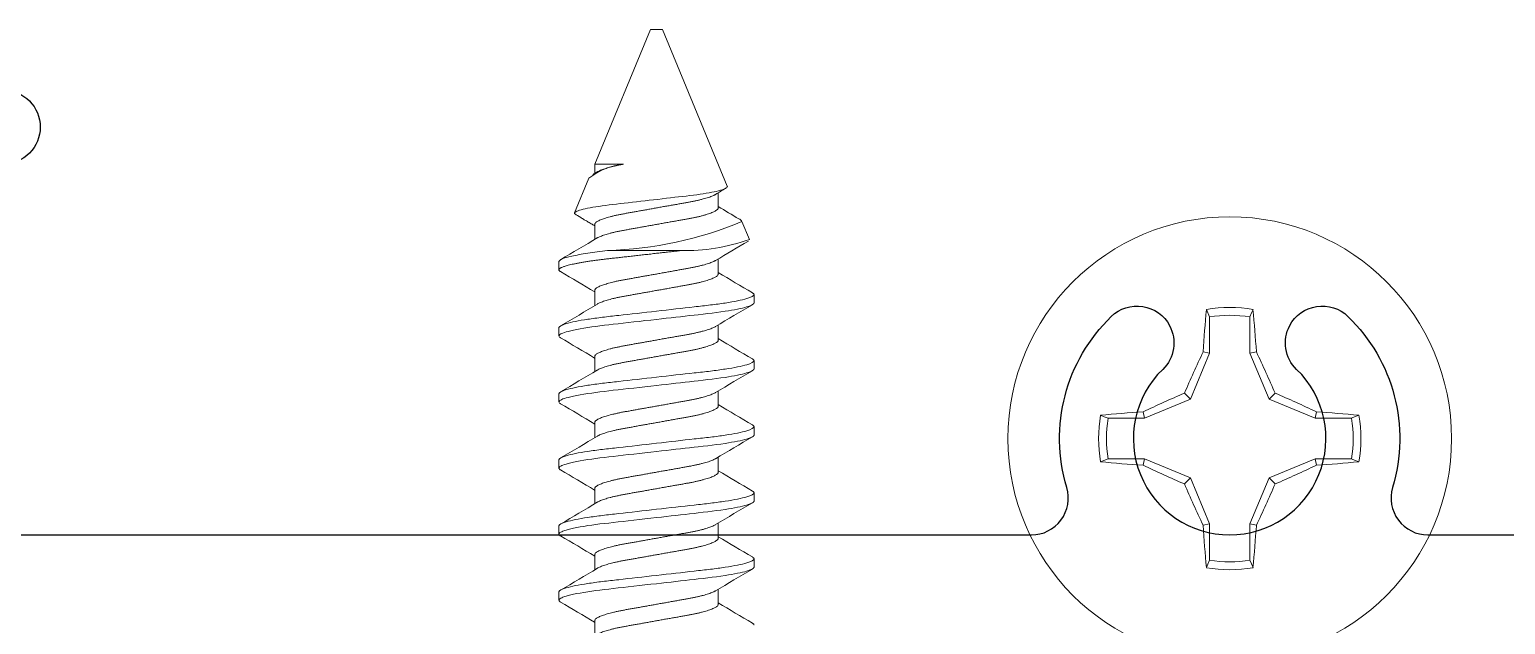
# Model space of a CAD drawing. Extents: x -23 to 190, y -172 to 85.
# Drawn here: x -1.156 to 0.085, y 44.379 to 44.88 of the extents above; entities that cross this region are included whole.
import ezdxf

# ---------------------------------------------------------------- set-up
doc = ezdxf.new("R2010")
doc.units = 0
doc.header["$MEASUREMENT"] = 0
doc.layers.get('0').update_dxf_attribs({"linetype": 'CONTINUOUS'})
doc.layers.add('FRAME', color=1, linetype='CONTINUOUS')

# ---------------------------------------------------------------- blocks, each defined once
blk = doc.blocks.new('3809 BLOCK FRAME')
for points in [[(-3.281, 0, 0.414214), (-3.25, 0.031, 0.414214), (-3.281, 0.062)], [(-3.469, 0.374), (-2.4167, 0.374, -0.5024), (-2.387, 0.3341, 0.280293), (-2.3495, 0.1903, 0.498955), (-2.3005, 0.198, 0.334263), (-2.3063, 0.2348, -2.470836), (-2.1937, 0.2348, 0.334263), (-2.1995, 0.198, 0.498955), (-2.1505, 0.1903, 0.280293), (-2.113, 0.3341, -0.5024), (-2.0833, 0.374), (-1.637, 0.374, -0.414214)]]:
    blk.add_lwpolyline(points, format="xyb")
blk = doc.blocks.new('Flat Head Phillips Sheet Metal Screw NO 8 Size 15 Length')
at = {"color": 7, "linetype": 'Continuous', "lineweight": 15}
for p, q in [((-46.9185, 27.7354), (-46.9255, 27.7354)), ((-46.863, 27.7354), (-46.8699, 27.7354)), ((-46.8074, 27.7354), (-46.8144, 27.7354)), ((-46.7519, 27.7354), (-46.7588, 27.7354)), ((-46.6963, 27.7354), (-46.7033, 27.7354)), ((-46.6408, 27.7354), (-46.6477, 27.7354)), ((-46.5706, 27.7102), (-46.5997, 27.7223)), ((-46.9428, 27.7053), (-46.9555, 27.7053)), ((-46.8873, 27.7053), (-46.9, 27.7053)), ((-46.8317, 27.7053), (-46.8444, 27.7053)), ((-46.7762, 27.7053), (-46.7889, 27.7053)), ((-46.7206, 27.7053), (-46.7333, 27.7053)), ((-46.6651, 27.7053), (-46.6778, 27.7053)), ((-46.6095, 27.7053), (-46.6222, 27.7053)), ((-46.5589, 27.7053), (-46.5667, 27.7053)), ((-46.4456, 27.6584), (-46.5589, 27.7053)), ((-46.5589, 27.6812), (-46.5589, 27.7053)), ((-46.6315, 27.633), (-46.6315, 27.6945)), ((-46.5773, 27.5939), (-46.4456, 27.6484)), ((-46.4456, 27.6534), (-46.4456, 27.6584)), ((-46.4456, 27.6484), (-46.4456, 27.6534)), ((-46.9289, 27.6015), (-46.9162, 27.6015)), ((-46.8734, 27.6015), (-46.8607, 27.6015)), ((-46.8178, 27.6015), (-46.8051, 27.6015)), ((-46.7623, 27.6015), (-46.7496, 27.6015)), ((-46.7067, 27.6015), (-46.694, 27.6015)), ((-46.6512, 27.6015), (-46.6385, 27.6015)), ((-46.5956, 27.6015), (-46.5829, 27.6015)), ((-46.6222, 27.5753), (-46.6071, 27.5815)), ((-46.8977, 27.5714), (-46.8907, 27.5714)), ((-46.8421, 27.5714), (-46.8352, 27.5714)), ((-46.7866, 27.5714), (-46.7796, 27.5714)), ((-46.731, 27.5714), (-46.7241, 27.5714)), ((-46.6755, 27.5714), (-46.6685, 27.5714))]:
    blk.add_line(p, q, dxfattribs=at)
at = {"color": 7, "linetype": 'Continuous', "lineweight": 15, "flags": 128}
for points in [[(-46.927, 27.734), (-46.9269, 27.7343), (-46.9264, 27.7349), (-46.9259, 27.7353), (-46.9255, 27.7354), (-46.9251, 27.7353), (-46.9247, 27.735), (-46.9243, 27.7346), (-46.9238, 27.7339), (-46.9234, 27.733), (-46.923, 27.732), (-46.9225, 27.7307), (-46.9221, 27.7293), (-46.9216, 27.7277), (-46.9211, 27.7255), (-46.9205, 27.7231), (-46.92, 27.7204), (-46.9195, 27.7175), (-46.9189, 27.7144), (-46.9184, 27.7111), (-46.9179, 27.7078), (-46.9174, 27.7044), (-46.917, 27.7009), (-46.9165, 27.6972), (-46.9161, 27.6935), (-46.9157, 27.6897), (-46.9152, 27.6857), (-46.9148, 27.6815), (-46.9143, 27.6771), (-46.9137, 27.6725), (-46.9132, 27.6678), (-46.9127, 27.6631), (-46.9121, 27.6582), (-46.9116, 27.6534), (-46.9111, 27.6493), (-46.9106, 27.6452), (-46.9102, 27.6411), (-46.9097, 27.637), (-46.9093, 27.6331), (-46.9088, 27.6292), (-46.9084, 27.6255), (-46.908, 27.6218), (-46.9076, 27.6183), (-46.9072, 27.6142), (-46.9067, 27.6103), (-46.9062, 27.6065), (-46.9058, 27.6028), (-46.9053, 27.5992), (-46.9048, 27.5957), (-46.9043, 27.5929), (-46.9039, 27.5902), (-46.9034, 27.5877), (-46.9029, 27.5853), (-46.9025, 27.5831), (-46.902, 27.5811), (-46.9016, 27.5792), (-46.9011, 27.5776), (-46.9006, 27.5762), (-46.9001, 27.5747), (-46.8996, 27.5735), (-46.8991, 27.5726), (-46.8986, 27.5719), (-46.8981, 27.5715), (-46.8977, 27.5714), (-46.8977, 27.5714)], [(-46.8714, 27.734), (-46.8713, 27.7343), (-46.8708, 27.7349), (-46.8704, 27.7353), (-46.8699, 27.7354), (-46.8695, 27.7353), (-46.8691, 27.735), (-46.8687, 27.7346), (-46.8683, 27.7339), (-46.8679, 27.733), (-46.8674, 27.732), (-46.867, 27.7307), (-46.8665, 27.7293), (-46.8661, 27.7277), (-46.8655, 27.7255), (-46.865, 27.7231), (-46.8644, 27.7204), (-46.8639, 27.7175), (-46.8634, 27.7144), (-46.8628, 27.7111), (-46.8624, 27.7078), (-46.8619, 27.7044), (-46.8614, 27.7009), (-46.861, 27.6972), (-46.8606, 27.6935), (-46.8601, 27.6897), (-46.8597, 27.6857), (-46.8592, 27.6815), (-46.8587, 27.6771), (-46.8582, 27.6725), (-46.8577, 27.6678), (-46.8571, 27.6631), (-46.8566, 27.6582), (-46.856, 27.6534), (-46.8556, 27.6493), (-46.8551, 27.6452), (-46.8546, 27.6411), (-46.8542, 27.637), (-46.8537, 27.6331), (-46.8533, 27.6292), (-46.8529, 27.6255), (-46.8525, 27.6218), (-46.8521, 27.6183), (-46.8516, 27.6142), (-46.8512, 27.6103), (-46.8507, 27.6065), (-46.8502, 27.6028), (-46.8497, 27.5992), (-46.8492, 27.5957), (-46.8488, 27.5929), (-46.8483, 27.5902), (-46.8478, 27.5877), (-46.8474, 27.5853), (-46.8469, 27.5831), (-46.8465, 27.5811), (-46.846, 27.5792), (-46.8455, 27.5776), (-46.8451, 27.5762), (-46.8446, 27.5747), (-46.844, 27.5735), (-46.8435, 27.5726), (-46.8431, 27.5719), (-46.8426, 27.5715), (-46.8421, 27.5714), (-46.8421, 27.5714)], [(-46.8159, 27.734), (-46.8158, 27.7343), (-46.8153, 27.7349), (-46.8148, 27.7353), (-46.8144, 27.7354), (-46.814, 27.7353), (-46.8136, 27.735), (-46.8132, 27.7346), (-46.8127, 27.7339), (-46.8123, 27.733), (-46.8119, 27.732), (-46.8114, 27.7307), (-46.811, 27.7293), (-46.8105, 27.7277), (-46.81, 27.7255), (-46.8094, 27.7231), (-46.8089, 27.7204), (-46.8083, 27.7175), (-46.8078, 27.7144), (-46.8073, 27.7111), (-46.8068, 27.7078), (-46.8063, 27.7044), (-46.8059, 27.7009), (-46.8054, 27.6972), (-46.805, 27.6935), (-46.8046, 27.6897), (-46.8041, 27.6857), (-46.8036, 27.6815), (-46.8031, 27.6771), (-46.8026, 27.6725), (-46.8021, 27.6678), (-46.8016, 27.6631), (-46.801, 27.6582), (-46.8005, 27.6534), (-46.8, 27.6493), (-46.7995, 27.6452), (-46.7991, 27.6411), (-46.7986, 27.637), (-46.7982, 27.6331), (-46.7977, 27.6292), (-46.7973, 27.6255), (-46.7969, 27.6218), (-46.7965, 27.6183), (-46.796, 27.6142), (-46.7956, 27.6103), (-46.7951, 27.6065), (-46.7947, 27.6028), (-46.7942, 27.5992), (-46.7936, 27.5957), (-46.7932, 27.5929), (-46.7927, 27.5902), (-46.7923, 27.5877), (-46.7918, 27.5853), (-46.7914, 27.5831), (-46.7909, 27.5811), (-46.7904, 27.5792), (-46.79, 27.5776), (-46.7895, 27.5762), (-46.789, 27.5747), (-46.7885, 27.5735), (-46.788, 27.5726), (-46.7875, 27.5719), (-46.787, 27.5715), (-46.7866, 27.5714), (-46.7866, 27.5714)], [(-46.7603, 27.734), (-46.7602, 27.7343), (-46.7597, 27.7349), (-46.7593, 27.7353), (-46.7588, 27.7354), (-46.7584, 27.7353), (-46.758, 27.735), (-46.7576, 27.7346), (-46.7572, 27.7339), (-46.7568, 27.733), (-46.7563, 27.732), (-46.7559, 27.7307), (-46.7554, 27.7293), (-46.755, 27.7277), (-46.7544, 27.7255), (-46.7539, 27.7231), (-46.7533, 27.7204), (-46.7528, 27.7175), (-46.7523, 27.7144), (-46.7517, 27.7111), (-46.7513, 27.7078), (-46.7508, 27.7044), (-46.7503, 27.7009), (-46.7499, 27.6972), (-46.7494, 27.6935), (-46.749, 27.6897), (-46.7486, 27.6857), (-46.7481, 27.6815), (-46.7476, 27.6771), (-46.7471, 27.6725), (-46.7465, 27.6678), (-46.746, 27.6631), (-46.7455, 27.6582), (-46.7449, 27.6534), (-46.7444, 27.6493), (-46.744, 27.6452), (-46.7435, 27.6411), (-46.7431, 27.637), (-46.7426, 27.6331), (-46.7422, 27.6292), (-46.7418, 27.6255), (-46.7414, 27.6218), (-46.7409, 27.6183), (-46.7405, 27.6142), (-46.74, 27.6103), (-46.7396, 27.6065), (-46.7391, 27.6028), (-46.7386, 27.5992), (-46.7381, 27.5957), (-46.7376, 27.5929), (-46.7372, 27.5902), (-46.7367, 27.5877), (-46.7363, 27.5853), (-46.7358, 27.5831), (-46.7353, 27.5811), (-46.7349, 27.5792), (-46.7344, 27.5776), (-46.734, 27.5762), (-46.7335, 27.5747), (-46.7329, 27.5735), (-46.7324, 27.5726), (-46.7319, 27.5719), (-46.7315, 27.5715), (-46.731, 27.5714), (-46.731, 27.5714)], [(-46.7048, 27.734), (-46.7047, 27.7343), (-46.7042, 27.7349), (-46.7037, 27.7353), (-46.7033, 27.7354), (-46.7029, 27.7353), (-46.7025, 27.735), (-46.7021, 27.7346), (-46.7016, 27.7339), (-46.7012, 27.733), (-46.7008, 27.732), (-46.7003, 27.7307), (-46.6999, 27.7293), (-46.6994, 27.7277), (-46.6989, 27.7255), (-46.6983, 27.7231), (-46.6978, 27.7204), (-46.6972, 27.7175), (-46.6967, 27.7144), (-46.6962, 27.7111), (-46.6957, 27.7078), (-46.6952, 27.7044), (-46.6948, 27.7009), (-46.6943, 27.6972), (-46.6939, 27.6935), (-46.6935, 27.6897), (-46.693, 27.6857), (-46.6925, 27.6815), (-46.692, 27.6771), (-46.6915, 27.6725), (-46.691, 27.6678), (-46.6904, 27.6631), (-46.6899, 27.6582), (-46.6894, 27.6534), (-46.6889, 27.6493), (-46.6884, 27.6452), (-46.688, 27.6411), (-46.6875, 27.637), (-46.6871, 27.6331), (-46.6866, 27.6292), (-46.6862, 27.6255), (-46.6858, 27.6218), (-46.6854, 27.6183), (-46.6849, 27.6142), (-46.6845, 27.6103), (-46.684, 27.6065), (-46.6835, 27.6028), (-46.6831, 27.5992), (-46.6825, 27.5957), (-46.6821, 27.5929), (-46.6816, 27.5902), (-46.6812, 27.5877), (-46.6807, 27.5853), (-46.6802, 27.5831), (-46.6798, 27.5811), (-46.6793, 27.5792), (-46.6789, 27.5776), (-46.6784, 27.5762), (-46.6779, 27.5747), (-46.6774, 27.5735), (-46.6769, 27.5726), (-46.6764, 27.5719), (-46.6759, 27.5715), (-46.6755, 27.5714), (-46.6755, 27.5714)], [(-46.6012, 27.7212), (-46.6014, 27.721), (-46.6021, 27.7198), (-46.6029, 27.7185), (-46.6037, 27.717), (-46.6041, 27.7164), (-46.6045, 27.7157), (-46.6048, 27.7152), (-46.6051, 27.7147), (-46.6053, 27.7144), (-46.6055, 27.7141), (-46.6058, 27.7136), (-46.6061, 27.713), (-46.6065, 27.7123), (-46.607, 27.7115), (-46.6075, 27.7107), (-46.6079, 27.7099), (-46.6083, 27.7092), (-46.6089, 27.7083), (-46.6094, 27.7075), (-46.6098, 27.7069), (-46.6102, 27.7062), (-46.6107, 27.7053), (-46.6107, 27.7053)], [(-46.5773, 27.5939), (-46.5777, 27.5938), (-46.578, 27.5939), (-46.5784, 27.5942), (-46.5788, 27.5947), (-46.5792, 27.5953), (-46.5796, 27.5961), (-46.58, 27.5971), (-46.5804, 27.5983), (-46.5808, 27.5997), (-46.5813, 27.6013), (-46.5817, 27.6031), (-46.5821, 27.605), (-46.5825, 27.607), (-46.5829, 27.6092), (-46.5833, 27.6116), (-46.5837, 27.6141), (-46.5841, 27.6168), (-46.5845, 27.6196), (-46.5848, 27.6224), (-46.5852, 27.6254), (-46.5856, 27.6284), (-46.5859, 27.6316), (-46.5863, 27.6348), (-46.5867, 27.6381), (-46.5871, 27.6416), (-46.5875, 27.645), (-46.588, 27.6485), (-46.5884, 27.6522), (-46.5888, 27.6558), (-46.5892, 27.6595), (-46.5896, 27.663), (-46.59, 27.6666), (-46.5904, 27.6701), (-46.5909, 27.6737), (-46.5913, 27.6772), (-46.5916, 27.6806), (-46.592, 27.6839), (-46.5924, 27.6871), (-46.5927, 27.6902), (-46.5931, 27.6933), (-46.5935, 27.6963), (-46.5939, 27.6991), (-46.5943, 27.7018), (-46.5947, 27.7044), (-46.5951, 27.7068), (-46.5955, 27.7092), (-46.5959, 27.7113), (-46.5964, 27.7133), (-46.5968, 27.7151), (-46.5972, 27.7167), (-46.5976, 27.7181), (-46.598, 27.7193), (-46.5984, 27.7204), (-46.5988, 27.7212), (-46.5992, 27.7218), (-46.5995, 27.7221), (-46.5999, 27.7223), (-46.6003, 27.7223), (-46.6006, 27.722), (-46.601, 27.7215), (-46.6012, 27.7212)]]:
    blk.add_lwpolyline(points, dxfattribs=at)
at = {"color": 7, "linetype": 'Continuous', "lineweight": 15}
for centre, radius, start, end in [((-49.8599, 29.4525), 3.3992, 329.0711, 329.6336), ((-44.0078, 29.4388), 3.3719, 210.3701, 210.9808), ((-49.8048, 29.4527), 3.3998, 329.071, 329.6335), ((-43.9496, 29.4404), 3.375, 210.3704, 210.9805), ((-49.7488, 29.4525), 3.3992, 329.0711, 329.6336), ((-43.8967, 29.4388), 3.3719, 210.3701, 210.9808), ((-49.6937, 29.4527), 3.3998, 329.071, 329.6335), ((-43.8402, 29.4394), 3.3729, 210.3703, 210.9808), ((-49.6377, 29.4525), 3.3992, 329.0711, 329.6336), ((-43.7856, 29.4388), 3.3719, 210.3701, 210.9808), ((-49.5826, 29.4527), 3.3998, 329.071, 329.6335), ((-43.7291, 29.4394), 3.3729, 210.3703, 210.9808), ((-46.6143, 27.6756), 0.0557, 5.7545, 38.3366), ((-47.0316, 27.4254), 0.5427, 30.7824, 31.2416), ((-46.3077, 27.7052), 0.324, 181.8817, 202.439), ((-46.4712, 27.6294), 0.1603, 178.6841, 199.7114), ((-44.0126, 25.8548), 3.3984, 149.071, 149.6337), ((-49.8059, 25.8695), 3.3689, 30.3699, 30.9811), ((-43.9525, 25.8521), 3.4036, 149.0714, 149.6332), ((-49.7528, 25.868), 3.3719, 30.3701, 30.9808), ((-43.9015, 25.8548), 3.3984, 149.071, 149.6337), ((-49.6948, 25.8695), 3.3689, 30.3699, 30.9811), ((-43.8414, 25.8521), 3.4036, 149.0714, 149.6332), ((-49.6417, 25.868), 3.3719, 30.3701, 30.9808), ((-43.7904, 25.8548), 3.3984, 149.071, 149.6337), ((-49.5836, 25.8695), 3.3689, 30.3699, 30.9811), ((-43.7303, 25.8521), 3.4036, 149.0714, 149.6332), ((-49.3652, 25.9665), 3.1793, 30.4174, 30.9934), ((-44.3119, 26.2316), 2.6621, 149.0295, 149.4654), ((-48.2463, 26.602), 1.9406, 30.7799, 31.0771), ((-46.6103, 27.5868), 0.00615, 301.0948, 334.1234)]:
    blk.add_arc(centre, radius, start, end, dxfattribs=at)
for points, knots in [([(-46.9185, 27.7354), (-46.9175, 27.7354), (-46.9164, 27.7334), (-46.9139, 27.7251), (-46.9126, 27.7188), (-46.9109, 27.7073), (-46.9103, 27.7031), (-46.9093, 27.6945), (-46.9088, 27.69), (-46.9071, 27.6754), (-46.9059, 27.6644), (-46.9034, 27.6424), (-46.9022, 27.6315), (-46.9005, 27.6169), (-46.9, 27.6124), (-46.899, 27.6037), (-46.8984, 27.5995), (-46.8966, 27.588), (-46.8954, 27.5817), (-46.8929, 27.5734), (-46.8917, 27.5714), (-46.8907, 27.5714)], [0, 0, 0, 0, 0.125, 0.125, 0.25, 0.25, 0.3125, 0.3125, 0.375, 0.375, 0.5, 0.5, 0.625, 0.625, 0.6875, 0.6875, 0.75, 0.75, 0.875, 0.875, 1, 1, 1, 1]), ([(-46.863, 27.7354), (-46.862, 27.7354), (-46.8608, 27.7334), (-46.8584, 27.7251), (-46.8571, 27.7188), (-46.8553, 27.7073), (-46.8548, 27.7031), (-46.8537, 27.6945), (-46.8532, 27.69), (-46.8516, 27.6754), (-46.8503, 27.6644), (-46.8478, 27.6424), (-46.8466, 27.6315), (-46.845, 27.6169), (-46.8445, 27.6124), (-46.8434, 27.6037), (-46.8428, 27.5995), (-46.8411, 27.588), (-46.8398, 27.5817), (-46.8374, 27.5734), (-46.8362, 27.5714), (-46.8352, 27.5714)], [0, 0, 0, 0, 0.125, 0.125, 0.25, 0.25, 0.3125, 0.3125, 0.375, 0.375, 0.5, 0.5, 0.625, 0.625, 0.6875, 0.6875, 0.75, 0.75, 0.875, 0.875, 1, 1, 1, 1]), ([(-46.8074, 27.7354), (-46.8064, 27.7354), (-46.8052, 27.7334), (-46.8028, 27.7251), (-46.8015, 27.7188), (-46.7998, 27.7073), (-46.7992, 27.7031), (-46.7981, 27.6945), (-46.7977, 27.69), (-46.796, 27.6754), (-46.7948, 27.6644), (-46.7923, 27.6424), (-46.791, 27.6315), (-46.7894, 27.6169), (-46.7889, 27.6124), (-46.7879, 27.6037), (-46.7873, 27.5995), (-46.7855, 27.588), (-46.7843, 27.5817), (-46.7818, 27.5734), (-46.7806, 27.5714), (-46.7796, 27.5714)], [0, 0, 0, 0, 0.125, 0.125, 0.25, 0.25, 0.3125, 0.3125, 0.375, 0.375, 0.5, 0.5, 0.625, 0.625, 0.6875, 0.6875, 0.75, 0.75, 0.875, 0.875, 1, 1, 1, 1]), ([(-46.7519, 27.7354), (-46.7509, 27.7354), (-46.7497, 27.7334), (-46.7472, 27.7251), (-46.746, 27.7188), (-46.7442, 27.7073), (-46.7436, 27.7031), (-46.7426, 27.6945), (-46.7421, 27.69), (-46.7404, 27.6754), (-46.7392, 27.6644), (-46.7367, 27.6424), (-46.7355, 27.6315), (-46.7338, 27.6169), (-46.7334, 27.6124), (-46.7323, 27.6037), (-46.7317, 27.5995), (-46.73, 27.588), (-46.7287, 27.5817), (-46.7263, 27.5734), (-46.7251, 27.5714), (-46.7241, 27.5714)], [0, 0, 0, 0, 0.125, 0.125, 0.25, 0.25, 0.3125, 0.3125, 0.375, 0.375, 0.5, 0.5, 0.625, 0.625, 0.6875, 0.6875, 0.75, 0.75, 0.875, 0.875, 1, 1, 1, 1]), ([(-46.6963, 27.7354), (-46.6953, 27.7354), (-46.6941, 27.7334), (-46.6917, 27.7251), (-46.6904, 27.7188), (-46.6887, 27.7073), (-46.6881, 27.7031), (-46.687, 27.6945), (-46.6865, 27.69), (-46.6849, 27.6754), (-46.6837, 27.6644), (-46.6812, 27.6424), (-46.6799, 27.6315), (-46.6783, 27.6169), (-46.6778, 27.6124), (-46.6767, 27.6037), (-46.6762, 27.5995), (-46.6744, 27.588), (-46.6731, 27.5817), (-46.6707, 27.5734), (-46.6695, 27.5714), (-46.6685, 27.5714)], [0, 0, 0, 0, 0.125, 0.125, 0.25, 0.25, 0.3125, 0.3125, 0.375, 0.375, 0.5, 0.5, 0.625, 0.625, 0.6875, 0.6875, 0.75, 0.75, 0.875, 0.875, 1, 1, 1, 1]), ([(-46.6492, 27.734), (-46.6492, 27.7341), (-46.649, 27.7345), (-46.6486, 27.7349), (-46.6481, 27.7353), (-46.6477, 27.7355), (-46.6473, 27.7354), (-46.6469, 27.7351), (-46.6465, 27.7346), (-46.6461, 27.7339), (-46.6456, 27.7331), (-46.6452, 27.732), (-46.6448, 27.7308), (-46.6443, 27.7293), (-46.6438, 27.7276), (-46.6433, 27.7255), (-46.6428, 27.7231), (-46.6422, 27.7204), (-46.6417, 27.7176), (-46.6412, 27.7145), (-46.6406, 27.7112), (-46.6401, 27.7079), (-46.6397, 27.7045), (-46.6392, 27.7009), (-46.6388, 27.6973), (-46.6383, 27.6935), (-46.6379, 27.6897), (-46.6375, 27.6857), (-46.637, 27.6815), (-46.6365, 27.6771), (-46.636, 27.6725), (-46.6354, 27.6678), (-46.6349, 27.6631), (-46.6344, 27.6582), (-46.6338, 27.6536), (-46.6333, 27.6493), (-46.6329, 27.6452), (-46.6324, 27.6411), (-46.632, 27.637), (-46.6317, 27.6344), (-46.6315, 27.633)], [0, 0, 0, 0, 0.006963, 0.035296, 0.063289, 0.090904, 0.1145, 0.138375, 0.162508, 0.186872, 0.211441, 0.235743, 0.260189, 0.284748, 0.309391, 0.338795, 0.368222, 0.39762, 0.426938, 0.456125, 0.485129, 0.512603, 0.539828, 0.566767, 0.593385, 0.619672, 0.646109, 0.672884, 0.699964, 0.72862, 0.757526, 0.786636, 0.8159, 0.845269, 0.874689, 0.899882, 0.925041, 0.950135, 0.975132, 1, 1, 1, 1]), ([(-46.6408, 27.7354), (-46.6401, 27.7354), (-46.6393, 27.7346), (-46.6378, 27.7309), (-46.637, 27.7281), (-46.6353, 27.7208), (-46.6345, 27.7163), (-46.6329, 27.7061), (-46.6322, 27.7005), (-46.6315, 27.6945)], [0, 0, 0, 0, 0.25, 0.25, 0.5, 0.5, 0.75, 0.75, 1, 1, 1, 1]), ([(-46.9542, 27.7031), (-46.954, 27.7028), (-46.9536, 27.702), (-46.9529, 27.7005), (-46.9522, 27.6988), (-46.9516, 27.6969), (-46.9509, 27.6948), (-46.9503, 27.6925), (-46.9496, 27.69), (-46.949, 27.6872), (-46.9484, 27.6843), (-46.9478, 27.6812), (-46.9472, 27.678), (-46.9466, 27.6747), (-46.946, 27.6713), (-46.9454, 27.6678), (-46.9448, 27.6643), (-46.9441, 27.6607), (-46.9435, 27.6571), (-46.9428, 27.6533), (-46.9421, 27.6495), (-46.9414, 27.6457), (-46.9408, 27.6419), (-46.9401, 27.6382), (-46.9395, 27.6346), (-46.9389, 27.6312), (-46.9383, 27.6281), (-46.9378, 27.6251), (-46.9372, 27.6222), (-46.9366, 27.6195), (-46.936, 27.6168), (-46.9353, 27.6142), (-46.9347, 27.6118), (-46.934, 27.6096), (-46.9333, 27.6076), (-46.9326, 27.6059), (-46.9319, 27.6045), (-46.9313, 27.6034), (-46.9307, 27.6025), (-46.9301, 27.6019), (-46.9295, 27.6016), (-46.9291, 27.6015), (-46.9289, 27.6015)], [0, 0, 0, 0, 0.025043, 0.051294, 0.076128, 0.100977, 0.125773, 0.150453, 0.174953, 0.200674, 0.226058, 0.251043, 0.275664, 0.300588, 0.325918, 0.35012, 0.374574, 0.399221, 0.423998, 0.448841, 0.475188, 0.501456, 0.527569, 0.553452, 0.579036, 0.604257, 0.62765, 0.650889, 0.674505, 0.698468, 0.722729, 0.748719, 0.774908, 0.801219, 0.827575, 0.853898, 0.880109, 0.904652, 0.928968, 0.952999, 0.976692, 1, 1, 1, 1]), ([(-46.9428, 27.7053), (-46.9426, 27.7053), (-46.9423, 27.7053), (-46.9416, 27.7049), (-46.941, 27.7042), (-46.9404, 27.7032), (-46.9397, 27.702), (-46.939, 27.7005), (-46.9383, 27.6988), (-46.9377, 27.6969), (-46.937, 27.6948), (-46.9364, 27.6925), (-46.9358, 27.69), (-46.9351, 27.6872), (-46.9345, 27.6843), (-46.9339, 27.6812), (-46.9333, 27.678), (-46.9327, 27.6747), (-46.9321, 27.6713), (-46.9315, 27.6678), (-46.9309, 27.6643), (-46.9302, 27.6607), (-46.9296, 27.6571), (-46.9289, 27.6533), (-46.9282, 27.6495), (-46.9276, 27.6457), (-46.9269, 27.6419), (-46.9262, 27.6382), (-46.9256, 27.6346), (-46.925, 27.6312), (-46.9244, 27.6281), (-46.9239, 27.6251), (-46.9233, 27.6222), (-46.9227, 27.6195), (-46.9221, 27.6168), (-46.9215, 27.6142), (-46.9208, 27.6118), (-46.9201, 27.6096), (-46.9194, 27.6076), (-46.9187, 27.6059), (-46.9181, 27.6046), (-46.9177, 27.604), (-46.9176, 27.6037)], [0, 0, 0, 0, 0.0247333, 0.0498972, 0.075434, 0.1012797, 0.127365, 0.1536164, 0.1784516, 0.2033008, 0.2280982, 0.2527787, 0.2772794, 0.303001, 0.3283855, 0.3533715, 0.3779927, 0.4029173, 0.4282484, 0.452451, 0.4769056, 0.5015533, 0.5263312, 0.5511749, 0.5775221, 0.603791, 0.6299046, 0.6557889, 0.6813739, 0.7065948, 0.7299887, 0.7532288, 0.7768449, 0.8008093, 0.8250701, 0.8510615, 0.8772509, 0.9035629, 0.9299197, 0.956243, 0.9824545, 1, 1, 1, 1]), ([(-46.8987, 27.7031), (-46.8984, 27.7028), (-46.898, 27.702), (-46.8973, 27.7005), (-46.8967, 27.6988), (-46.896, 27.6969), (-46.8954, 27.6948), (-46.8947, 27.6925), (-46.8941, 27.69), (-46.8934, 27.6872), (-46.8928, 27.6843), (-46.8922, 27.6812), (-46.8917, 27.678), (-46.8911, 27.6747), (-46.8905, 27.6713), (-46.8898, 27.6678), (-46.8892, 27.6643), (-46.8886, 27.6607), (-46.8879, 27.6571), (-46.8873, 27.6533), (-46.8866, 27.6495), (-46.8859, 27.6457), (-46.8852, 27.6419), (-46.8846, 27.6382), (-46.8839, 27.6346), (-46.8833, 27.6312), (-46.8828, 27.6281), (-46.8822, 27.6251), (-46.8817, 27.6222), (-46.8811, 27.6195), (-46.8804, 27.6168), (-46.8798, 27.6142), (-46.8791, 27.6118), (-46.8784, 27.6096), (-46.8777, 27.6076), (-46.877, 27.6059), (-46.8764, 27.6045), (-46.8757, 27.6034), (-46.8751, 27.6025), (-46.8745, 27.6019), (-46.8739, 27.6016), (-46.8736, 27.6015), (-46.8734, 27.6015)], [0, 0, 0, 0, 0.025043, 0.051294, 0.076128, 0.100977, 0.125773, 0.150453, 0.174953, 0.200674, 0.226058, 0.251043, 0.275664, 0.300587, 0.325918, 0.35012, 0.374574, 0.399221, 0.423998, 0.448841, 0.475188, 0.501456, 0.527569, 0.553452, 0.579036, 0.604257, 0.62765, 0.650889, 0.674505, 0.698468, 0.722729, 0.748719, 0.774908, 0.801219, 0.827575, 0.853898, 0.880109, 0.904652, 0.928968, 0.952999, 0.976692, 1, 1, 1, 1]), ([(-46.8873, 27.7053), (-46.8871, 27.7053), (-46.8867, 27.7053), (-46.8861, 27.7049), (-46.8855, 27.7042), (-46.8848, 27.7032), (-46.8841, 27.702), (-46.8835, 27.7005), (-46.8828, 27.6988), (-46.8821, 27.6969), (-46.8815, 27.6948), (-46.8808, 27.6925), (-46.8802, 27.69), (-46.8796, 27.6872), (-46.8789, 27.6843), (-46.8783, 27.6812), (-46.8778, 27.678), (-46.8772, 27.6747), (-46.8766, 27.6713), (-46.876, 27.6678), (-46.8753, 27.6643), (-46.8747, 27.6607), (-46.874, 27.6571), (-46.8734, 27.6533), (-46.8727, 27.6495), (-46.872, 27.6457), (-46.8713, 27.6419), (-46.8707, 27.6382), (-46.87, 27.6346), (-46.8694, 27.6312), (-46.8689, 27.6281), (-46.8683, 27.6251), (-46.8678, 27.6222), (-46.8672, 27.6195), (-46.8666, 27.6168), (-46.8659, 27.6142), (-46.8652, 27.6118), (-46.8645, 27.6096), (-46.8638, 27.6076), (-46.8631, 27.6059), (-46.8625, 27.6046), (-46.8622, 27.604), (-46.862, 27.6037)], [0, 0, 0, 0, 0.024733, 0.049897, 0.075434, 0.10128, 0.127365, 0.153616, 0.178452, 0.203301, 0.228098, 0.252779, 0.277279, 0.303001, 0.328385, 0.353371, 0.377993, 0.402917, 0.428248, 0.452451, 0.476906, 0.501553, 0.526331, 0.551175, 0.577522, 0.603791, 0.629905, 0.655789, 0.681374, 0.706595, 0.729989, 0.753229, 0.776845, 0.800809, 0.82507, 0.851061, 0.877251, 0.903563, 0.92992, 0.956243, 0.982455, 1, 1, 1, 1]), ([(-46.8431, 27.7031), (-46.8429, 27.7028), (-46.8425, 27.702), (-46.8418, 27.7005), (-46.8411, 27.6988), (-46.8405, 27.6969), (-46.8398, 27.6948), (-46.8392, 27.6925), (-46.8385, 27.69), (-46.8379, 27.6872), (-46.8373, 27.6843), (-46.8367, 27.6812), (-46.8361, 27.678), (-46.8355, 27.6747), (-46.8349, 27.6713), (-46.8343, 27.6678), (-46.8337, 27.6643), (-46.833, 27.6607), (-46.8324, 27.6571), (-46.8317, 27.6533), (-46.831, 27.6495), (-46.8303, 27.6457), (-46.8297, 27.6419), (-46.829, 27.6382), (-46.8284, 27.6346), (-46.8278, 27.6312), (-46.8272, 27.6281), (-46.8267, 27.6251), (-46.8261, 27.6222), (-46.8255, 27.6195), (-46.8249, 27.6168), (-46.8242, 27.6142), (-46.8235, 27.6118), (-46.8229, 27.6096), (-46.8222, 27.6076), (-46.8215, 27.6059), (-46.8208, 27.6045), (-46.8202, 27.6034), (-46.8195, 27.6025), (-46.8189, 27.6019), (-46.8184, 27.6016), (-46.818, 27.6015), (-46.8178, 27.6015)], [0, 0, 0, 0, 0.025043, 0.051294, 0.076128, 0.100977, 0.125773, 0.150453, 0.174953, 0.200674, 0.226058, 0.251043, 0.275664, 0.300588, 0.325918, 0.35012, 0.374574, 0.399221, 0.423998, 0.448841, 0.475188, 0.501456, 0.527569, 0.553452, 0.579036, 0.604257, 0.62765, 0.650889, 0.674505, 0.698468, 0.722729, 0.748719, 0.774908, 0.801219, 0.827575, 0.853898, 0.880109, 0.904652, 0.928968, 0.952999, 0.976692, 1, 1, 1, 1]), ([(-46.8317, 27.7053), (-46.8315, 27.7053), (-46.8311, 27.7053), (-46.8305, 27.7049), (-46.8299, 27.7042), (-46.8292, 27.7032), (-46.8286, 27.702), (-46.8279, 27.7005), (-46.8272, 27.6988), (-46.8266, 27.6969), (-46.8259, 27.6948), (-46.8253, 27.6925), (-46.8246, 27.69), (-46.824, 27.6872), (-46.8234, 27.6843), (-46.8228, 27.6812), (-46.8222, 27.678), (-46.8216, 27.6747), (-46.821, 27.6713), (-46.8204, 27.6678), (-46.8198, 27.6643), (-46.8191, 27.6607), (-46.8185, 27.6571), (-46.8178, 27.6533), (-46.8171, 27.6495), (-46.8165, 27.6457), (-46.8158, 27.6419), (-46.8151, 27.6382), (-46.8145, 27.6346), (-46.8139, 27.6312), (-46.8133, 27.6281), (-46.8128, 27.6251), (-46.8122, 27.6222), (-46.8116, 27.6195), (-46.811, 27.6168), (-46.8103, 27.6142), (-46.8097, 27.6118), (-46.809, 27.6096), (-46.8083, 27.6076), (-46.8076, 27.6059), (-46.807, 27.6046), (-46.8066, 27.604), (-46.8064, 27.6037)], [0, 0, 0, 0, 0.024733, 0.049897, 0.075434, 0.10128, 0.127365, 0.153616, 0.178452, 0.203301, 0.228098, 0.252779, 0.277279, 0.303001, 0.328385, 0.353372, 0.377993, 0.402917, 0.428248, 0.452451, 0.476906, 0.501553, 0.526331, 0.551175, 0.577522, 0.603791, 0.629905, 0.655789, 0.681374, 0.706595, 0.729989, 0.753229, 0.776845, 0.800809, 0.82507, 0.851061, 0.877251, 0.903563, 0.92992, 0.956243, 0.982455, 1, 1, 1, 1]), ([(-46.7876, 27.7031), (-46.7873, 27.7028), (-46.7869, 27.702), (-46.7862, 27.7005), (-46.7856, 27.6988), (-46.7849, 27.6969), (-46.7843, 27.6948), (-46.7836, 27.6925), (-46.783, 27.69), (-46.7823, 27.6872), (-46.7817, 27.6843), (-46.7811, 27.6812), (-46.7806, 27.678), (-46.78, 27.6747), (-46.7794, 27.6713), (-46.7787, 27.6678), (-46.7781, 27.6643), (-46.7775, 27.6607), (-46.7768, 27.6571), (-46.7762, 27.6533), (-46.7755, 27.6495), (-46.7748, 27.6457), (-46.7741, 27.6419), (-46.7734, 27.6382), (-46.7728, 27.6346), (-46.7722, 27.6312), (-46.7716, 27.6281), (-46.7711, 27.6251), (-46.7705, 27.6222), (-46.77, 27.6195), (-46.7693, 27.6168), (-46.7687, 27.6142), (-46.768, 27.6118), (-46.7673, 27.6096), (-46.7666, 27.6076), (-46.7659, 27.6059), (-46.7652, 27.6045), (-46.7646, 27.6034), (-46.764, 27.6025), (-46.7634, 27.6019), (-46.7628, 27.6016), (-46.7625, 27.6015), (-46.7623, 27.6015)], [0, 0, 0, 0, 0.025043, 0.051294, 0.076128, 0.100977, 0.125773, 0.150453, 0.174953, 0.200674, 0.226058, 0.251043, 0.275664, 0.300587, 0.325918, 0.35012, 0.374574, 0.399221, 0.423998, 0.448841, 0.475188, 0.501456, 0.527569, 0.553452, 0.579036, 0.604257, 0.62765, 0.650889, 0.674505, 0.698468, 0.722729, 0.748719, 0.774908, 0.801219, 0.827575, 0.853898, 0.880109, 0.904652, 0.928968, 0.952999, 0.976692, 1, 1, 1, 1]), ([(-46.7762, 27.7053), (-46.776, 27.7053), (-46.7756, 27.7053), (-46.775, 27.7049), (-46.7743, 27.7042), (-46.7737, 27.7032), (-46.773, 27.702), (-46.7723, 27.7005), (-46.7717, 27.6988), (-46.771, 27.6969), (-46.7704, 27.6948), (-46.7697, 27.6925), (-46.7691, 27.69), (-46.7685, 27.6872), (-46.7678, 27.6843), (-46.7672, 27.6812), (-46.7667, 27.678), (-46.7661, 27.6747), (-46.7655, 27.6713), (-46.7648, 27.6678), (-46.7642, 27.6643), (-46.7636, 27.6607), (-46.7629, 27.6571), (-46.7623, 27.6533), (-46.7616, 27.6495), (-46.7609, 27.6457), (-46.7602, 27.6419), (-46.7596, 27.6382), (-46.7589, 27.6346), (-46.7583, 27.6312), (-46.7578, 27.6281), (-46.7572, 27.6251), (-46.7567, 27.6222), (-46.7561, 27.6195), (-46.7554, 27.6168), (-46.7548, 27.6142), (-46.7541, 27.6118), (-46.7534, 27.6096), (-46.7527, 27.6076), (-46.752, 27.6059), (-46.7514, 27.6046), (-46.751, 27.604), (-46.7509, 27.6037)], [0, 0, 0, 0, 0.0247332, 0.0498972, 0.075434, 0.1012797, 0.127365, 0.1536163, 0.1784515, 0.2033008, 0.2280981, 0.2527787, 0.2772794, 0.3030009, 0.3283854, 0.3533715, 0.3779927, 0.4029172, 0.4282485, 0.4524509, 0.4769057, 0.5015532, 0.5263312, 0.5511749, 0.5775222, 0.603791, 0.6299047, 0.6557889, 0.6813739, 0.7065948, 0.7299887, 0.7532289, 0.7768449, 0.8008093, 0.8250701, 0.8510615, 0.8772509, 0.9035629, 0.9299198, 0.956243, 0.9824546, 1, 1, 1, 1]), ([(-46.732, 27.7031), (-46.7318, 27.7028), (-46.7313, 27.702), (-46.7307, 27.7005), (-46.73, 27.6988), (-46.7294, 27.6969), (-46.7287, 27.6948), (-46.7281, 27.6925), (-46.7274, 27.69), (-46.7268, 27.6872), (-46.7262, 27.6843), (-46.7256, 27.6812), (-46.725, 27.678), (-46.7244, 27.6747), (-46.7238, 27.6713), (-46.7232, 27.6678), (-46.7226, 27.6643), (-46.7219, 27.6607), (-46.7213, 27.6571), (-46.7206, 27.6533), (-46.7199, 27.6495), (-46.7192, 27.6457), (-46.7186, 27.6419), (-46.7179, 27.6382), (-46.7173, 27.6346), (-46.7167, 27.6312), (-46.7161, 27.6281), (-46.7156, 27.6251), (-46.715, 27.6222), (-46.7144, 27.6195), (-46.7138, 27.6168), (-46.7131, 27.6142), (-46.7124, 27.6118), (-46.7117, 27.6096), (-46.7111, 27.6076), (-46.7104, 27.6059), (-46.7097, 27.6045), (-46.709, 27.6034), (-46.7084, 27.6025), (-46.7078, 27.6019), (-46.7073, 27.6016), (-46.7069, 27.6015), (-46.7067, 27.6015)], [0, 0, 0, 0, 0.025043, 0.051294, 0.076128, 0.100977, 0.125773, 0.150453, 0.174953, 0.200674, 0.226058, 0.251043, 0.275664, 0.300588, 0.325918, 0.35012, 0.374574, 0.399221, 0.423998, 0.448841, 0.475188, 0.501456, 0.527569, 0.553452, 0.579036, 0.604257, 0.62765, 0.650889, 0.674505, 0.698468, 0.722729, 0.748719, 0.774908, 0.801219, 0.827575, 0.853898, 0.880109, 0.904652, 0.928968, 0.952999, 0.976692, 1, 1, 1, 1]), ([(-46.7206, 27.7053), (-46.7204, 27.7053), (-46.72, 27.7053), (-46.7194, 27.7049), (-46.7188, 27.7042), (-46.7181, 27.7032), (-46.7175, 27.702), (-46.7168, 27.7005), (-46.7161, 27.6988), (-46.7155, 27.6969), (-46.7148, 27.6948), (-46.7142, 27.6925), (-46.7135, 27.69), (-46.7129, 27.6872), (-46.7123, 27.6843), (-46.7117, 27.6812), (-46.7111, 27.678), (-46.7105, 27.6747), (-46.7099, 27.6713), (-46.7093, 27.6678), (-46.7087, 27.6643), (-46.708, 27.6607), (-46.7074, 27.6571), (-46.7067, 27.6533), (-46.706, 27.6495), (-46.7053, 27.6457), (-46.7047, 27.6419), (-46.704, 27.6382), (-46.7034, 27.6346), (-46.7028, 27.6312), (-46.7022, 27.6281), (-46.7017, 27.6251), (-46.7011, 27.6222), (-46.7005, 27.6195), (-46.6999, 27.6168), (-46.6992, 27.6142), (-46.6986, 27.6118), (-46.6979, 27.6096), (-46.6972, 27.6076), (-46.6965, 27.6059), (-46.6959, 27.6046), (-46.6955, 27.604), (-46.6953, 27.6037)], [0, 0, 0, 0, 0.024733, 0.049897, 0.075434, 0.10128, 0.127365, 0.153616, 0.178452, 0.203301, 0.228098, 0.252779, 0.277279, 0.303001, 0.328385, 0.353372, 0.377993, 0.402917, 0.428248, 0.452451, 0.476906, 0.501553, 0.526331, 0.551175, 0.577522, 0.603791, 0.629905, 0.655789, 0.681374, 0.706595, 0.729989, 0.753229, 0.776845, 0.800809, 0.82507, 0.851061, 0.877251, 0.903563, 0.92992, 0.956243, 0.982455, 1, 1, 1, 1]), ([(-46.6764, 27.7031), (-46.6762, 27.7028), (-46.6758, 27.702), (-46.6751, 27.7005), (-46.6745, 27.6988), (-46.6738, 27.6969), (-46.6731, 27.6948), (-46.6725, 27.6925), (-46.6719, 27.69), (-46.6712, 27.6872), (-46.6706, 27.6843), (-46.67, 27.6812), (-46.6694, 27.678), (-46.6689, 27.6747), (-46.6682, 27.6713), (-46.6676, 27.6678), (-46.667, 27.6643), (-46.6664, 27.6607), (-46.6657, 27.6571), (-46.665, 27.6533), (-46.6644, 27.6495), (-46.6637, 27.6457), (-46.663, 27.6419), (-46.6623, 27.6382), (-46.6617, 27.6346), (-46.6611, 27.6312), (-46.6605, 27.6281), (-46.66, 27.6251), (-46.6594, 27.6222), (-46.6588, 27.6195), (-46.6582, 27.6168), (-46.6576, 27.6142), (-46.6569, 27.6118), (-46.6562, 27.6096), (-46.6555, 27.6076), (-46.6548, 27.6059), (-46.6541, 27.6045), (-46.6535, 27.6034), (-46.6529, 27.6025), (-46.6523, 27.6019), (-46.6517, 27.6016), (-46.6513, 27.6015), (-46.6512, 27.6015)], [0, 0, 0, 0, 0.025043, 0.051294, 0.076128, 0.100977, 0.125773, 0.150453, 0.174953, 0.200674, 0.226058, 0.251043, 0.275664, 0.300587, 0.325918, 0.35012, 0.374574, 0.399221, 0.423998, 0.448841, 0.475188, 0.501456, 0.527569, 0.553452, 0.579036, 0.604257, 0.62765, 0.650889, 0.674505, 0.698468, 0.722729, 0.748719, 0.774908, 0.801219, 0.827575, 0.853898, 0.880109, 0.904652, 0.928968, 0.952999, 0.976692, 1, 1, 1, 1]), ([(-46.6651, 27.7053), (-46.6649, 27.7053), (-46.6645, 27.7053), (-46.6639, 27.7049), (-46.6632, 27.7042), (-46.6626, 27.7032), (-46.6619, 27.702), (-46.6612, 27.7005), (-46.6606, 27.6988), (-46.6599, 27.6969), (-46.6593, 27.6948), (-46.6586, 27.6925), (-46.658, 27.69), (-46.6573, 27.6872), (-46.6567, 27.6843), (-46.6561, 27.6812), (-46.6556, 27.678), (-46.655, 27.6747), (-46.6544, 27.6713), (-46.6537, 27.6678), (-46.6531, 27.6643), (-46.6525, 27.6607), (-46.6518, 27.6571), (-46.6512, 27.6533), (-46.6505, 27.6495), (-46.6498, 27.6457), (-46.6491, 27.6419), (-46.6485, 27.6382), (-46.6478, 27.6346), (-46.6472, 27.6312), (-46.6467, 27.6281), (-46.6461, 27.6251), (-46.6455, 27.6222), (-46.645, 27.6195), (-46.6443, 27.6168), (-46.6437, 27.6142), (-46.643, 27.6118), (-46.6423, 27.6096), (-46.6416, 27.6076), (-46.6409, 27.6059), (-46.6403, 27.6046), (-46.6399, 27.604), (-46.6398, 27.6037)], [0, 0, 0, 0, 0.0247332, 0.0498972, 0.075434, 0.1012797, 0.127365, 0.1536163, 0.1784515, 0.2033008, 0.2280981, 0.2527787, 0.2772794, 0.3030009, 0.3283854, 0.3533715, 0.3779927, 0.4029172, 0.4282484, 0.4524509, 0.4769056, 0.5015532, 0.5263312, 0.5511749, 0.5775221, 0.603791, 0.6299046, 0.6557889, 0.6813739, 0.7065948, 0.7299886, 0.7532288, 0.7768448, 0.8008093, 0.82507, 0.8510614, 0.8772508, 0.9035628, 0.9299197, 0.9562429, 0.9824545, 1, 1, 1, 1]), ([(-46.6209, 27.7031), (-46.6207, 27.7028), (-46.6202, 27.702), (-46.6196, 27.7005), (-46.6189, 27.6988), (-46.6182, 27.6969), (-46.6176, 27.6948), (-46.617, 27.6925), (-46.6163, 27.69), (-46.6157, 27.6872), (-46.6151, 27.6843), (-46.6145, 27.6812), (-46.6139, 27.678), (-46.6133, 27.6747), (-46.6127, 27.6713), (-46.6121, 27.6678), (-46.6114, 27.6643), (-46.6108, 27.6607), (-46.6102, 27.6571), (-46.6095, 27.6533), (-46.6088, 27.6495), (-46.6081, 27.6457), (-46.6074, 27.6419), (-46.6068, 27.6382), (-46.6061, 27.6346), (-46.6055, 27.6312), (-46.605, 27.6281), (-46.6044, 27.6251), (-46.6039, 27.6222), (-46.6033, 27.6195), (-46.6027, 27.6168), (-46.602, 27.6142), (-46.6013, 27.6118), (-46.6006, 27.6096), (-46.5999, 27.6076), (-46.5993, 27.6059), (-46.5986, 27.6045), (-46.5979, 27.6034), (-46.5973, 27.6025), (-46.5967, 27.6019), (-46.5962, 27.6016), (-46.5958, 27.6015), (-46.5956, 27.6015)], [0, 0, 0, 0, 0.025043, 0.051294, 0.076128, 0.100977, 0.125773, 0.150453, 0.174953, 0.200674, 0.226058, 0.251043, 0.275664, 0.300588, 0.325918, 0.35012, 0.374574, 0.399221, 0.423998, 0.448841, 0.475188, 0.501456, 0.527569, 0.553452, 0.579036, 0.604257, 0.62765, 0.650889, 0.674505, 0.698468, 0.722729, 0.748719, 0.774908, 0.801219, 0.827575, 0.853898, 0.880109, 0.904652, 0.928968, 0.952999, 0.976692, 1, 1, 1, 1]), ([(-46.6095, 27.7053), (-46.6093, 27.7053), (-46.6089, 27.7053), (-46.6083, 27.7049), (-46.6077, 27.7042), (-46.607, 27.7032), (-46.6064, 27.702), (-46.6057, 27.7005), (-46.605, 27.6988), (-46.6044, 27.6969), (-46.6037, 27.6948), (-46.6031, 27.6925), (-46.6024, 27.69), (-46.6018, 27.6872), (-46.6012, 27.6843), (-46.6006, 27.6812), (-46.6, 27.678), (-46.5994, 27.6747), (-46.5988, 27.6713), (-46.5982, 27.6678), (-46.5976, 27.6643), (-46.5969, 27.6607), (-46.5963, 27.6571), (-46.5956, 27.6533), (-46.5949, 27.6495), (-46.5942, 27.6457), (-46.5936, 27.6419), (-46.5929, 27.6382), (-46.5923, 27.6346), (-46.5917, 27.6312), (-46.5911, 27.6281), (-46.5906, 27.6251), (-46.59, 27.6222), (-46.5894, 27.6195), (-46.5888, 27.6168), (-46.5881, 27.6142), (-46.5874, 27.6118), (-46.5868, 27.6096), (-46.5861, 27.6076), (-46.5854, 27.6059), (-46.5848, 27.6046), (-46.5844, 27.604), (-46.5842, 27.6037)], [0, 0, 0, 0, 0.024733, 0.049897, 0.075434, 0.10128, 0.127365, 0.153616, 0.178451, 0.203301, 0.228098, 0.252778, 0.277279, 0.303, 0.328385, 0.353371, 0.377992, 0.402917, 0.428248, 0.45245, 0.476905, 0.501552, 0.52633, 0.551174, 0.577521, 0.60379, 0.629904, 0.655788, 0.681373, 0.706594, 0.729988, 0.753228, 0.776844, 0.800808, 0.825069, 0.85106, 0.87725, 0.903562, 0.929918, 0.956242, 0.982453, 1, 1, 1, 1]), ([(-46.5653, 27.7031), (-46.5651, 27.7028), (-46.5647, 27.702), (-46.564, 27.7005), (-46.5633, 27.6988), (-46.5627, 27.6969), (-46.562, 27.6948), (-46.5614, 27.6925), (-46.5608, 27.69), (-46.5601, 27.6872), (-46.5595, 27.6843), (-46.5591, 27.6822), (-46.5589, 27.6812)], [0, 0, 0, 0, 0.0999794, 0.2047019, 0.3037748, 0.4029033, 0.5018253, 0.6002807, 0.6980195, 0.8000889, 0.9008297, 1, 1, 1, 1]), ([(-46.9463, 27.5714), (-46.9462, 27.5714), (-46.9459, 27.5715), (-46.9455, 27.5718), (-46.9451, 27.5722), (-46.9449, 27.5726), (-46.9448, 27.5728)], [0, 0, 0, 0, 0.259589, 0.522259, 0.787753, 1, 1, 1, 1]), ([(-46.8907, 27.5714), (-46.8906, 27.5714), (-46.8904, 27.5715), (-46.89, 27.5718), (-46.8896, 27.5722), (-46.8893, 27.5726), (-46.8892, 27.5728)], [0, 0, 0, 0, 0.259589, 0.522259, 0.787753, 1, 1, 1, 1]), ([(-46.8352, 27.5714), (-46.8351, 27.5714), (-46.8348, 27.5715), (-46.8344, 27.5718), (-46.834, 27.5722), (-46.8338, 27.5726), (-46.8337, 27.5728)], [0, 0, 0, 0, 0.259589, 0.522259, 0.787753, 1, 1, 1, 1]), ([(-46.7796, 27.5714), (-46.7795, 27.5714), (-46.7793, 27.5715), (-46.7789, 27.5718), (-46.7785, 27.5722), (-46.7782, 27.5726), (-46.7781, 27.5728)], [0, 0, 0, 0, 0.259589, 0.522259, 0.787753, 1, 1, 1, 1]), ([(-46.7241, 27.5714), (-46.724, 27.5714), (-46.7237, 27.5715), (-46.7233, 27.5718), (-46.7229, 27.5722), (-46.7227, 27.5726), (-46.7226, 27.5728)], [0, 0, 0, 0, 0.259589, 0.522259, 0.787753, 1, 1, 1, 1]), ([(-46.6685, 27.5714), (-46.6684, 27.5714), (-46.6681, 27.5715), (-46.6677, 27.5718), (-46.6674, 27.5722), (-46.6671, 27.5726), (-46.667, 27.5728)], [0, 0, 0, 0, 0.259589, 0.522259, 0.787753, 1, 1, 1, 1])]:
    blk.add_open_spline(points, degree=3, knots=knots, dxfattribs=at)
blk = doc.blocks.new('dfasdf')
at = {"color": 7, "linetype": 'Continuous', "lineweight": 15}
for p, q in [((54.6225, 25.6793), (54.62, 25.6856)), ((54.6225, 25.6793), (54.6225, 25.6488)), ((54.6566, 25.6488), (54.6566, 25.6793)), ((54.6225, 25.6488), (54.6065, 25.6101)), ((54.6225, 25.6488), (54.6171, 25.6499)), ((54.6566, 25.6488), (54.662, 25.6499)), ((54.6727, 25.6101), (54.6566, 25.6488)), ((54.6065, 25.6101), (54.6014, 25.6152)), ((54.6727, 25.6101), (54.6777, 25.6152)), ((54.6065, 25.6101), (54.5678, 25.5941)), ((54.7114, 25.5941), (54.6727, 25.6101)), ((54.5678, 25.5941), (54.5373, 25.5941)), ((54.5678, 25.5941), (54.5667, 25.5995)), ((54.7114, 25.5941), (54.7124, 25.5995)), ((54.7418, 25.5941), (54.7114, 25.5941)), ((54.7418, 25.5941), (54.7482, 25.5966)), ((54.5373, 25.56), (54.531, 25.5575)), ((54.5373, 25.56), (54.5678, 25.56)), ((54.5678, 25.56), (54.5667, 25.5546)), ((54.5678, 25.56), (54.6065, 25.544)), ((54.6727, 25.544), (54.7114, 25.56)), ((54.7114, 25.56), (54.7124, 25.5546)), ((54.7114, 25.56), (54.7418, 25.56)), ((54.6065, 25.544), (54.6014, 25.5389)), ((54.6065, 25.544), (54.6225, 25.5053)), ((54.6566, 25.5053), (54.6727, 25.544)), ((54.6727, 25.544), (54.6777, 25.5389)), ((54.6225, 25.5053), (54.6171, 25.5042)), ((54.6225, 25.5053), (54.6225, 25.4748)), ((54.6566, 25.5053), (54.662, 25.5042)), ((54.6566, 25.4748), (54.6566, 25.5053)), ((54.6566, 25.4748), (54.6592, 25.4685))]:
    blk.add_line(p, q, dxfattribs=at)
at = {"color": 7, "linetype": 'Continuous', "lineweight": 15, "flags": 128}
for points in [[(54.6566, 25.6793), (54.658, 25.6827), (54.6592, 25.6856)], [(54.5373, 25.5941), (54.534, 25.5954), (54.531, 25.5966)], [(54.7418, 25.56), (54.7452, 25.5587), (54.7482, 25.5575)], [(54.6225, 25.4748), (54.6212, 25.4714), (54.62, 25.4685)]]:
    blk.add_lwpolyline(points, dxfattribs=at)
at = {"color": 7, "linetype": 'Continuous', "lineweight": 15}
blk.add_circle((54.6396, 25.577), 0.1865, dxfattribs=at)
for centre, radius, start, end in [((54.6396, 25.577), 0.1103, 79.7812, 100.2188), ((55.5592, 25.5924), 0.9438, 174.331, 176.507), ((54.6396, 25.577), 0.1037, 80.5333, 99.4667), ((53.7199, 25.5924), 0.9438, 3.493, 5.669), ((55.6923, 25.1423), 1.1889, 154.7283, 156.5646), ((53.5869, 25.1423), 1.1889, 23.4354, 25.2717), ((55.0743, 24.5244), 1.1889, 113.4354, 115.2717), ((54.2049, 24.5244), 1.1889, 64.7283, 66.5646), ((54.6396, 25.577), 0.1103, 169.7812, 190.2188), ((54.6242, 24.6574), 0.9438, 93.493, 95.669), ((54.6396, 25.577), 0.1037, 170.5333, 189.4667), ((54.6549, 24.6574), 0.9438, 84.331, 86.507), ((54.6396, 25.577), 0.1037, 350.5333, 9.4667), ((54.6396, 25.577), 0.1103, 349.7812, 10.2188), ((54.6242, 26.4967), 0.9438, 264.331, 266.507), ((55.0743, 26.6297), 1.1889, 244.7283, 246.5646), ((54.2049, 26.6297), 1.1889, 293.4354, 295.2717), ((54.6549, 26.4967), 0.9438, 273.493, 275.669), ((55.6923, 26.0117), 1.1889, 203.4354, 205.2717), ((53.5869, 26.0117), 1.1889, 334.7283, 336.5646), ((55.5592, 25.5617), 0.9438, 183.493, 185.669), ((53.7199, 25.5617), 0.9438, 354.331, 356.507), ((54.6396, 25.577), 0.1103, 259.7812, 280.2188), ((54.6396, 25.577), 0.1037, 260.5333, 279.4667)]:
    blk.add_arc(centre, radius, start, end, dxfattribs=at)

msp = doc.modelspace()

# ---------------------------------------------------------------- block references
msp.add_blockref('dfasdf', (-54.7868, 18.9585))
at = {"layer": 'FRAME', "color": 7, "rotation": 90.00000000000001}
msp.add_blockref('Flat Head Phillips Sheet Metal Screw NO 8 Size 15 Length', (27.0242, 91.3251), dxfattribs=at)
at = {"layer": 'FRAME', "xscale": -1, "rotation": 180}
msp.add_blockref('3809 BLOCK FRAME', (2.1027, 44.8285), dxfattribs=at)

doc.saveas('drawing.dxf')
